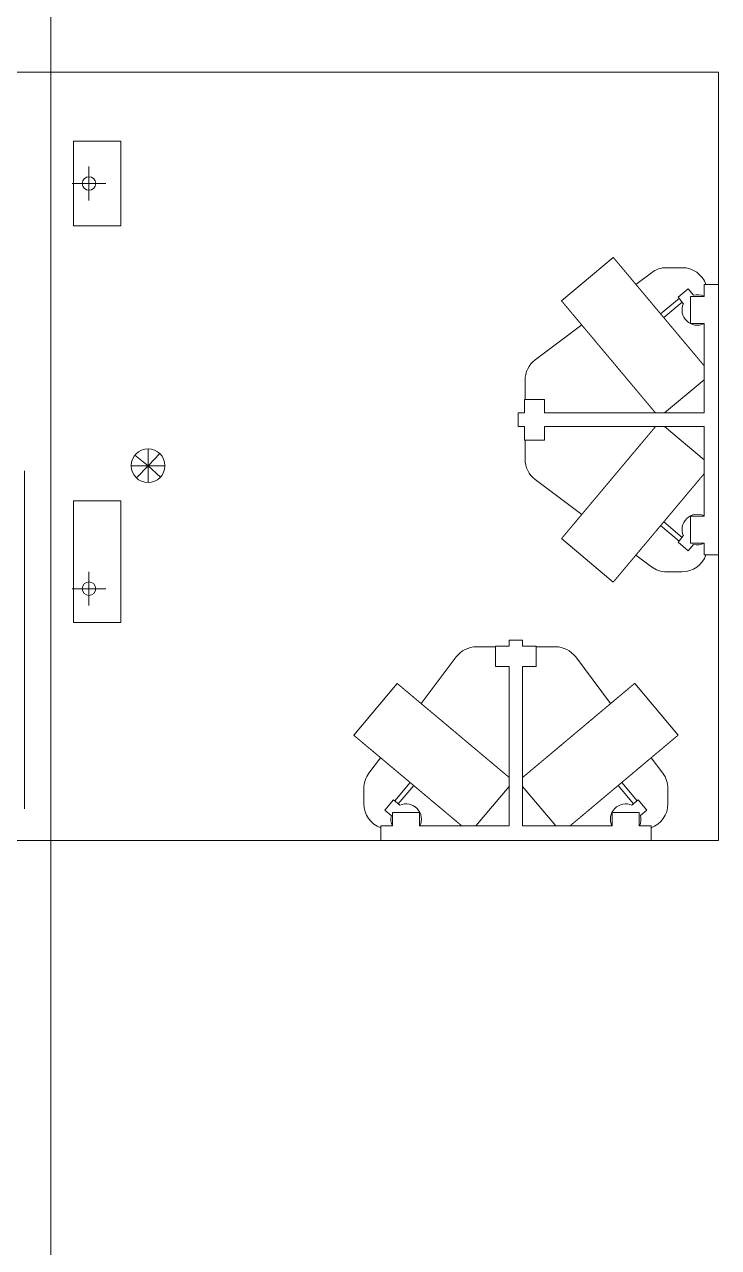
# Model space of a CAD drawing. Header units: millimetres. Extents: x 3056 to 110866, y 16649 to 58349.
# Drawn here: x 59578 to 61633, y 20269 to 23888 of the extents above; entities that cross this region are included whole.
import ezdxf

# ---------------------------------------------------------------- set-up
doc = ezdxf.new("R2010")
doc.units = ezdxf.units.MM
doc.layers.add('1', color=7, linetype='Continuous', true_color=0xffffff)

msp = doc.modelspace()

# ---------------------------------------------------------------- linework, layer by layer
at = {"layer": '1', "color": 143, "linetype": 'Continuous', "lineweight": 13}
msp.add_line((59656.5, 17870.4), (59656.5, 54863.3), dxfattribs=at)
at = {"layer": '1', "color": 80, "linetype": 'Continuous', "lineweight": 13}
for p, q in [((56006.5, 23747.3), (61633.5, 23747.3)), ((56006.5, 23747.3), (61633.5, 23747.3)), ((61633.5, 23747.3), (61633.5, 21473.3)), ((61633.5, 23747.3), (61633.5, 21473.3)), ((59864, 23542.3), (59724, 23542.3)), ((59724, 23542.3), (59724, 23292.3)), ((59864, 23292.3), (59864, 23542.3)), ((59769.5, 23367.3), (59769.5, 23467.3)), ((59819.5, 23417.3), (59719.5, 23417.3)), ((59724, 23292.3), (59864, 23292.3)), ((61321.9, 23198.6), (61168.6, 23070)), ((61479.5, 23168.3), (61525.5, 23168.3)), ((61434.5, 23153.3), (61388.7, 23118.9)), ((61513.5, 23080.7), (61543.6, 23105.9)), ((61559.3, 23087.2), (61543.6, 23105.9)), ((61590.5, 23118.3), (61590.5, 23083.3)), ((61633.5, 23118.3), (61590.5, 23118.3)), ((61516.4, 23077.2), (61462, 23031.6)), ((61471, 23020.8), (61525.4, 23066.5)), ((61529.2, 23061.9), (61513.5, 23080.7)), ((61590.5, 23083.3), (61550.5, 23083.3)), ((61550.5, 23003.3), (61550.5, 23083.3)), ((61228.4, 22998.8), (61090.5, 22895.3)), ((61590.5, 23003.3), (61550.5, 23003.3)), ((61590.5, 23003.3), (61590.5, 22738.3)), ((61060.5, 22778.3), (61060.5, 22835.3)), ((61473.4, 22738.3), (61590.5, 22836.5)), ((61118.5, 22778.3), (61058.5, 22778.3)), ((61058.5, 22738.3), (61058.5, 22778.3)), ((61118.5, 22738.3), (61118.5, 22778.3)), ((61058.5, 22738.3), (61040.5, 22738.3)), ((61040.5, 22698.3), (61040.5, 22738.3)), ((61590.5, 22738.3), (61118.5, 22738.3)), ((61058.5, 22698.3), (61040.5, 22698.3)), ((61055.8, 22698), (61055.8, 22698.3)), ((61055.8, 22698), (61058.5, 22698.1)), ((61058.5, 22698.3), (61058.5, 22658.3)), ((61590.5, 22698.3), (61118.5, 22698.3)), ((61118.5, 22698.3), (61118.5, 22658.3)), ((61590.5, 22600.1), (61473.4, 22698.3)), ((61590.5, 22698.3), (61590.5, 22433.3)), ((61118.5, 22658.3), (61058.5, 22658.3)), ((61060.5, 22601.3), (61060.5, 22658.3)), ((59944.5, 22582.3), (59944.5, 22632.3)), ((59944.5, 22582.3), (59905.6, 22613.8)), ((59944.5, 22582.3), (59978.8, 22618.7)), ((59944.5, 22582.3), (59894.5, 22582.3)), ((59944.5, 22582.3), (59910.1, 22545.9)), ((59944.5, 22582.3), (59944.5, 22532.3)), ((59944.5, 22582.3), (59994.5, 22582.3)), ((59944.5, 22582.3), (59980.8, 22548)), ((61090.5, 22541.3), (61228.4, 22437.8)), ((59864, 22478.3), (59724, 22478.3)), ((59724, 22478.3), (59724, 22118.3)), ((59864, 22118.3), (59864, 22478.3)), ((61462, 22405), (61516.4, 22359.4)), ((61525.4, 22370.1), (61471, 22415.8)), ((61550.5, 22353.3), (61550.5, 22433.3)), ((61590.5, 22433.3), (61550.5, 22433.3)), ((61529.2, 22374.7), (61513.5, 22355.9)), ((61168.6, 22366.6), (61321.9, 22238)), ((61513.5, 22355.9), (61543.6, 22330.7)), ((61559.3, 22349.4), (61543.6, 22330.7)), ((61590.5, 22353.3), (61550.5, 22353.3)), ((61590.5, 22353.3), (61590.5, 22318.3)), ((61388.7, 22317.7), (61434.5, 22283.3)), ((61633.5, 22318.3), (61590.5, 22318.3)), ((59769.5, 22168.3), (59769.5, 22268.3)), ((61525.5, 22268.3), (61479.5, 22268.3)), ((59819.5, 22218.3), (59719.5, 22218.3)), ((59724, 22118.3), (59864, 22118.3)), ((60916.5, 22046.3), (60973.5, 22046.3)), ((61013.5, 22048.3), (60973.5, 22048.3)), ((60973.5, 21988.3), (60973.5, 22048.3)), ((61013.2, 22050.9), (61013.3, 22048.3)), ((61013.2, 22050.9), (61013.5, 22050.9)), ((61013.5, 22048.3), (61013.5, 22066.3)), ((61013.5, 22066.3), (61053.5, 22066.3)), ((61053.5, 22048.3), (61053.5, 22066.3)), ((61053.5, 22048.3), (61093.5, 22048.3)), ((61093.5, 21988.3), (61093.5, 22048.3)), ((61093.5, 22046.3), (61150.5, 22046.3)), ((60856.5, 22016.3), (60753, 21878.3)), ((61313.9, 21878.3), (61210.5, 22016.3)), ((61013.5, 21988.3), (60973.5, 21988.3)), ((61013.5, 21516.3), (61013.5, 21988.3)), ((61053.5, 21516.3), (61053.5, 21988.3)), ((61053.5, 21988.3), (61093.5, 21988.3)), ((60681.8, 21938.1), (60553.2, 21784.9)), ((61513.7, 21784.9), (61385.2, 21938.1)), ((60632.8, 21718.1), (60598.5, 21672.3)), ((61468.5, 21672.3), (61434.1, 21718.1)), ((60720.2, 21644.8), (60674.6, 21590.4)), ((61392.4, 21590.4), (61346.7, 21644.8)), ((60583.5, 21581.3), (60583.5, 21627.3)), ((60685.3, 21581.4), (60730.9, 21635.8)), ((60915.2, 21516.3), (61013.5, 21633.4)), ((61053.5, 21633.4), (61151.7, 21516.3)), ((61336, 21635.8), (61381.7, 21581.4)), ((61483.5, 21627.3), (61483.5, 21581.3)), ((60671.1, 21593.3), (60645.9, 21563.2)), ((60689.9, 21577.5), (60671.1, 21593.3)), ((61377.1, 21577.5), (61395.8, 21593.3)), ((61395.8, 21593.3), (61421.1, 21563.2)), ((60664.6, 21547.4), (60645.9, 21563.2)), ((60668.5, 21516.3), (60668.5, 21556.3)), ((60668.5, 21556.3), (60748.5, 21556.3)), ((60748.5, 21516.3), (60748.5, 21556.3)), ((61318.5, 21516.3), (61318.5, 21556.3)), ((61318.5, 21556.3), (61398.5, 21556.3)), ((61398.5, 21516.3), (61398.5, 21556.3)), ((61402.3, 21547.4), (61421.1, 21563.2)), ((60633.5, 21473.3), (60633.5, 21516.3)), ((60668.5, 21516.3), (60633.5, 21516.3)), ((61013.5, 21516.3), (60748.5, 21516.3)), ((61318.5, 21516.3), (61053.5, 21516.3)), ((61433.5, 21516.3), (61398.5, 21516.3)), ((61433.5, 21473.3), (61433.5, 21516.3)), ((61633.5, 21473.3), (56006.5, 21473.3)), ((61633.5, 21473.3), (56006.5, 21473.3))]:
    msp.add_line(p, q, dxfattribs=at)
for centre, radius in [((59769.5, 23417.3), 20), ((59944.5, 22582.3), 50), ((59769.5, 22218.3), 20)]:
    msp.add_circle(centre, radius, dxfattribs=at)
for centre, radius, start, end in [((61479.5, 23093.3), 75, 90, 126.8699), ((61525.5, 23093.3), 75, 19.4723, 90), ((61570.5, 23043.3), 45.2, 155.7378, 296.2321), ((61570.5, 23043.3), 45.2, 63.7683, 104.2622), ((61135.5, 22835.3), 75, 126.8699, 180), ((61135.5, 22601.3), 75, 180, 233.1301), ((61570.5, 22393.3), 45.2, 63.7679, 204.2622), ((61570.5, 22393.3), 45.2, 255.7378, 296.2317), ((61525.5, 22343.3), 75, 270, 340.5277), ((61479.5, 22343.3), 75, 233.1301, 270), ((60916.5, 21971.3), 75, 90, 143.1301), ((61150.5, 21971.3), 75, 36.8699, 90), ((60658.5, 21627.3), 75, 143.1301, 180), ((61408.5, 21627.3), 75, 0, 36.8699), ((60658.5, 21581.3), 75, 180, 250.5277), ((60708.5, 21536.3), 45.2, 333.7679, 114.2622), ((61358.5, 21536.3), 45.2, 65.7378, 206.2321), ((61408.5, 21581.3), 75, 289.4723, 0), ((60708.5, 21536.3), 45.2, 165.7378, 206.2317), ((61358.5, 21536.3), 45.2, 333.7683, 14.2622)]:
    msp.add_arc(centre, radius, start, end, dxfattribs=at)
for points, knots in [([(61466.5, 23026.2), (61464.3, 23028.8), (61459.9, 23034), (61457.7, 23036.6), (61455.6, 23039.2), (61453.4, 23041.8), (61451.2, 23044.4), (61449, 23047), (61444.7, 23052.1), (61440.4, 23057.3), (61436.1, 23062.4), (61431.9, 23067.4), (61429.8, 23070), (61427.6, 23072.5), (61423.5, 23077.5), (61419.3, 23082.4), (61415.2, 23087.3), (61411.1, 23092.2), (61407.1, 23096.9), (61405.1, 23099.3), (61403.2, 23101.7), (61401.2, 23104), (61397.3, 23108.6), (61395.4, 23110.9), (61393.5, 23113.1), (61391.7, 23115.4), (61388, 23119.8), (61386.1, 23121.9), (61384.3, 23124.1), (61380.8, 23128.4), (61379, 23130.4), (61377.3, 23132.5), (61373.9, 23136.5), (61372.2, 23138.5), (61370.6, 23140.5), (61369, 23142.4), (61365.8, 23146.2), (61364.2, 23148.1), (61362.7, 23149.9), (61361.2, 23151.7), (61359.7, 23153.5), (61356.8, 23156.9), (61355.4, 23158.6), (61354, 23160.2), (61352.6, 23161.9), (61350, 23165), (61348.7, 23166.5), (61347.5, 23168.1), (61346.2, 23169.5), (61343.9, 23172.3), (61342.7, 23173.7), (61341.6, 23175), (61340.5, 23176.3), (61339.5, 23177.6), (61337.4, 23180), (61336.4, 23181.2), (61334.6, 23183.4), (61333.7, 23184.4), (61332.9, 23185.4), (61332.1, 23186.4), (61330.5, 23188.2), (61329.1, 23189.9), (61328.4, 23190.8), (61327.8, 23191.5), (61326.6, 23192.9), (61326.1, 23193.6), (61325.6, 23194.1), (61325.1, 23194.7), (61324.6, 23195.2), (61323.9, 23196.2), (61323.5, 23196.6), (61322.9, 23197.3), (61322.7, 23197.6), (61322.4, 23197.9), (61322.3, 23198.1), (61322.1, 23198.2), (61322, 23198.4), (61321.9, 23198.5), (61321.9, 23198.5), (61321.9, 23198.6)], [0, 0, 0.015092, 0.045298, 0.060382, 0.075447, 0.090497, 0.10552, 0.120538, 0.15046, 0.180251, 0.209882, 0.239304, 0.253927, 0.268535, 0.297506, 0.326203, 0.354599, 0.382685, 0.410413, 0.424093, 0.437758, 0.451246, 0.477998, 0.491253, 0.504298, 0.517337, 0.542945, 0.555498, 0.568067, 0.592666, 0.604693, 0.616714, 0.640202, 0.651678, 0.66313, 0.674265, 0.69626, 0.707109, 0.717618, 0.728143, 0.738327, 0.758352, 0.768192, 0.77769, 0.787181, 0.80546, 0.814217, 0.822988, 0.831378, 0.847771, 0.855775, 0.863396, 0.871024, 0.878236, 0.892268, 0.899095, 0.911899, 0.917891, 0.923878, 0.929451, 0.940153, 0.950018, 0.954719, 0.958992, 0.967113, 0.970944, 0.974325, 0.977722, 0.980676, 0.986111, 0.988623, 0.992712, 0.994299, 0.995901, 0.997036, 0.998181, 0.998864, 0.999542, 0.999783, 1, 1]), ([(61313.3, 22897.6), (61311.1, 22900.2), (61308.9, 22902.9), (61306.7, 22905.5), (61304.5, 22908.1), (61302.4, 22910.6), (61300.2, 22913.2), (61298, 22915.8), (61295.8, 22918.4), (61291.5, 22923.6), (61287.2, 22928.7), (61282.9, 22933.8), (61278.7, 22938.9), (61276.5, 22941.4), (61272.3, 22946.4), (61270.2, 22948.9), (61266.1, 22953.9), (61262, 22958.8), (61257.9, 22963.6), (61253.9, 22968.4), (61251.9, 22970.7), (61248, 22975.4), (61246.1, 22977.7), (61244.1, 22980), (61242.2, 22982.3), (61240.3, 22984.6), (61236.6, 22989), (61234.7, 22991.2), (61231.1, 22995.6), (61229.3, 22997.7), (61227.6, 22999.8), (61225.8, 23001.9), (61224.1, 23003.9), (61220.7, 23008), (61217.4, 23011.9), (61214.1, 23015.8), (61212.6, 23017.7), (61211, 23019.5), (61208, 23023.1), (61206.5, 23024.9), (61205, 23026.7), (61202.2, 23030.1), (61200.8, 23031.7), (61199.4, 23033.3), (61198.1, 23034.9), (61196.8, 23036.5), (61194.2, 23039.5), (61191.8, 23042.4), (61189.5, 23045.1), (61187.3, 23047.8), (61186.3, 23049), (61184.2, 23051.4), (61183.2, 23052.6), (61182.3, 23053.7), (61181.4, 23054.8), (61180.5, 23055.9), (61178.8, 23057.8), (61178, 23058.8), (61177.3, 23059.7), (61176.6, 23060.6), (61175.9, 23061.4), (61174.6, 23062.9), (61174, 23063.7), (61173.4, 23064.3), (61172.8, 23065), (61171.9, 23066.2), (61171.4, 23066.7), (61171, 23067.2), (61170.7, 23067.6), (61170.3, 23068), (61170, 23068.4), (61169.7, 23068.7), (61169.5, 23069), (61169.2, 23069.3), (61169.1, 23069.5), (61168.9, 23069.7), (61168.8, 23069.8), (61168.7, 23069.9), (61168.7, 23070), (61168.6, 23070)], [0, 0, 0.015092, 0.030191, 0.045274, 0.060373, 0.075423, 0.090488, 0.105505, 0.120529, 0.15046, 0.180242, 0.209873, 0.239305, 0.253927, 0.283016, 0.297497, 0.326194, 0.35459, 0.382676, 0.410413, 0.424078, 0.451246, 0.464718, 0.477989, 0.491244, 0.504298, 0.530132, 0.542945, 0.568052, 0.580362, 0.592657, 0.604678, 0.616705, 0.640202, 0.663106, 0.685416, 0.696251, 0.707109, 0.728128, 0.738318, 0.748502, 0.768184, 0.77769, 0.787173, 0.796312, 0.805436, 0.822979, 0.839749, 0.855775, 0.871, 0.878236, 0.892259, 0.899086, 0.905488, 0.911899, 0.917891, 0.929436, 0.93501, 0.940144, 0.945294, 0.949994, 0.958992, 0.963265, 0.967104, 0.970929, 0.977722, 0.980661, 0.983615, 0.986102, 0.988614, 0.990652, 0.992697, 0.994299, 0.995892, 0.997036, 0.998172, 0.998864, 0.999533, 0.999759, 1, 1]), ([(61590.5, 22878.4), (61589.3, 22879.8), (61588.2, 22881.2), (61585.7, 22884.1), (61584.5, 22885.6), (61583.2, 22887.1), (61581.9, 22888.7), (61580.6, 22890.2), (61577.8, 22893.5), (61575, 22896.9), (61573.5, 22898.7), (61572, 22900.4), (61570.5, 22902.2), (61567.4, 22905.9), (61565.8, 22907.8), (61564.2, 22909.7), (61561, 22913.6), (61559.3, 22915.6), (61555.9, 22919.6), (61554.2, 22921.7), (61550.6, 22925.9), (61547, 22930.2), (61543.4, 22934.6), (61541.5, 22936.8), (61539.6, 22939.1), (61537.7, 22941.3), (61533.9, 22945.9), (61531.9, 22948.2), (61530, 22950.5), (61528, 22952.9), (61526, 22955.3), (61522, 22960.1), (61519.9, 22962.5), (61515.8, 22967.4), (61511.7, 22972.3), (61509.6, 22974.8), (61505.4, 22979.8), (61501.2, 22984.8), (61499.1, 22987.4), (61496.9, 22989.9), (61492.6, 22995), (61488.3, 23000.2), (61486.1, 23002.8), (61484, 23005.4), (61481.8, 23008), (61479.6, 23010.6), (61475.2, 23015.8), (61473.1, 23018.4), (61470.9, 23021), (61466.5, 23026.2)], [0, 0, 0.009336, 0.018644, 0.038194, 0.048408, 0.058629, 0.069271, 0.079921, 0.102052, 0.125009, 0.136906, 0.148785, 0.16106, 0.185984, 0.198632, 0.211667, 0.238052, 0.251438, 0.278866, 0.292933, 0.321351, 0.350385, 0.380029, 0.394985, 0.410222, 0.425476, 0.456476, 0.472229, 0.488, 0.503978, 0.519973, 0.552403, 0.568809, 0.601833, 0.635218, 0.652011, 0.685902, 0.720056, 0.737277, 0.754491, 0.789141, 0.823977, 0.8415, 0.858995, 0.876561, 0.894133, 0.929377, 0.947009, 0.964669, 1, 1]), ([(61447, 22738.3), (61446.1, 22739.3), (61445.3, 22740.4), (61444.3, 22741.5), (61443.4, 22742.6), (61441.4, 22744.9), (61439.3, 22747.4), (61437.1, 22750), (61436, 22751.4), (61434.8, 22752.8), (61432.4, 22755.7), (61431.1, 22757.2), (61429.9, 22758.7), (61428.6, 22760.3), (61427.2, 22761.8), (61425.9, 22763.5), (61424.5, 22765.1), (61421.6, 22768.5), (61420.2, 22770.3), (61417.2, 22773.8), (61414.1, 22777.5), (61410.9, 22781.3), (61409.3, 22783.2), (61406, 22787.2), (61404.3, 22789.2), (61402.6, 22791.2), (61399.1, 22795.4), (61395.5, 22799.6), (61393.7, 22801.8), (61391.9, 22803.9), (61390, 22806.2), (61386.3, 22810.6), (61384.4, 22812.9), (61380.6, 22817.4), (61378.6, 22819.8), (61374.7, 22824.5), (61372.7, 22826.8), (61368.7, 22831.6), (61366.7, 22834), (61364.6, 22836.4), (61362.6, 22838.9), (61358.4, 22843.8), (61356.4, 22846.3), (61354.3, 22848.8), (61352.2, 22851.3), (61347.9, 22856.3), (61345.8, 22858.9), (61341.5, 22864), (61337.2, 22869.1), (61335.1, 22871.7), (61330.7, 22876.8), (61326.4, 22882), (61322, 22887.2), (61317.6, 22892.4), (61315.5, 22895), (61313.3, 22897.6)], [0, 0, 0.006472, 0.012937, 0.019852, 0.026776, 0.041492, 0.057093, 0.073551, 0.082192, 0.090849, 0.108988, 0.118475, 0.127937, 0.137822, 0.147691, 0.157964, 0.16823, 0.189518, 0.20055, 0.222949, 0.246035, 0.26985, 0.281911, 0.306704, 0.319406, 0.332135, 0.358172, 0.384788, 0.398393, 0.411972, 0.425847, 0.453835, 0.467954, 0.496681, 0.511263, 0.540668, 0.55549, 0.585511, 0.600731, 0.615925, 0.631292, 0.662231, 0.67776, 0.693459, 0.709132, 0.740784, 0.756711, 0.788715, 0.820891, 0.837007, 0.869435, 0.901972, 0.934592, 0.967273, 0.983633, 1, 1]), ([(61168.6, 22366.6), (61168.7, 22366.6), (61168.7, 22366.7), (61168.8, 22366.8), (61168.9, 22366.9), (61169.1, 22367.1), (61169.2, 22367.3), (61169.5, 22367.6), (61169.7, 22367.8), (61170, 22368.2), (61170.7, 22369), (61171, 22369.4), (61171.4, 22369.9), (61171.9, 22370.4), (61172.4, 22371), (61172.8, 22371.6), (61173.4, 22372.3), (61174, 22372.9), (61174.6, 22373.7), (61175.9, 22375.2), (61176.6, 22376), (61177.3, 22376.9), (61178.1, 22377.8), (61178.9, 22378.8), (61179.7, 22379.7), (61180.5, 22380.8), (61182.3, 22382.9), (61184.2, 22385.2), (61185.2, 22386.4), (61187.3, 22388.8), (61189.5, 22391.5), (61190.7, 22392.9), (61191.8, 22394.2), (61193.1, 22395.7), (61195.5, 22398.6), (61196.8, 22400.2), (61199.5, 22403.3), (61202.2, 22406.6), (61205.1, 22410), (61208, 22413.5), (61209.5, 22415.3), (61212.6, 22419), (61214.2, 22420.9), (61217.4, 22424.7), (61219.1, 22426.7), (61220.7, 22428.7), (61222.4, 22430.7), (61225.9, 22434.8), (61229.4, 22439), (61231.2, 22441.1), (61233, 22443.3), (61236.7, 22447.7), (61238.5, 22449.9), (61240.4, 22452.1), (61242.3, 22454.4), (61246.1, 22458.9), (61248.1, 22461.3), (61250, 22463.6), (61252, 22466), (61254, 22468.3), (61258, 22473.1), (61260, 22475.5), (61264.1, 22480.4), (61266.2, 22482.8), (61268.3, 22485.3), (61270.3, 22487.8), (61272.4, 22490.3), (61274.5, 22492.8), (61276.6, 22495.3), (61278.8, 22497.8), (61280.9, 22500.4), (61283, 22502.9), (61287.3, 22508), (61289.5, 22510.6), (61293.8, 22515.7), (61296, 22518.3), (61298.1, 22520.9), (61302.5, 22526.1), (61306.8, 22531.3), (61311.2, 22536.5), (61315.6, 22541.7), (61320, 22546.9), (61324.3, 22552.1), (61326.5, 22554.7), (61328.7, 22557.3), (61330.8, 22559.9), (61335.2, 22565), (61337.3, 22567.6), (61339.5, 22570.2), (61343.8, 22575.3), (61345.9, 22577.8), (61348, 22580.4), (61352.3, 22585.4), (61356.4, 22590.4), (61358.5, 22592.9), (61362.7, 22597.8), (61366.7, 22602.7), (61370.8, 22607.5), (61372.8, 22609.9), (61376.7, 22614.6), (61380.6, 22619.2), (61382.6, 22621.5), (61384.5, 22623.8), (61386.4, 22626), (61388.2, 22628.3), (61391.9, 22632.7), (61395.6, 22637), (61399.1, 22641.3), (61402.6, 22645.4), (61404.3, 22647.4), (61407.7, 22651.4), (61410.9, 22655.3), (61412.5, 22657.3), (61415.7, 22661), (61417.2, 22662.8), (61418.7, 22664.6), (61421.7, 22668.1), (61423.1, 22669.8), (61425.9, 22673.1), (61428.6, 22676.3), (61429.9, 22677.9), (61432.4, 22680.9), (61434.8, 22683.8), (61436, 22685.2), (61438.3, 22687.9), (61439.3, 22689.2), (61441.4, 22691.7), (61443.4, 22694), (61444.3, 22695.1), (61445.2, 22696.2), (61446.1, 22697.3), (61447, 22698.3)], [0, 0, 0.000125, 0.000243, 0.000603, 0.00095, 0.001545, 0.002142, 0.002967, 0.003799, 0.004862, 0.007226, 0.008526, 0.010058, 0.011593, 0.013358, 0.015115, 0.017115, 0.01911, 0.02133, 0.026006, 0.028461, 0.031136, 0.033804, 0.03671, 0.039603, 0.042717, 0.049167, 0.056045, 0.059584, 0.067104, 0.075025, 0.079188, 0.08336, 0.087719, 0.096649, 0.101204, 0.110706, 0.120586, 0.130822, 0.141421, 0.146887, 0.158003, 0.163637, 0.175235, 0.181198, 0.187153, 0.193268, 0.205634, 0.218289, 0.224682, 0.231218, 0.244399, 0.251065, 0.257852, 0.264628, 0.278428, 0.285441, 0.292446, 0.299563, 0.306676, 0.321093, 0.328397, 0.343086, 0.350469, 0.357932, 0.365393, 0.372922, 0.380464, 0.388054, 0.395653, 0.403304, 0.410959, 0.426365, 0.434115, 0.449633, 0.457418, 0.465226, 0.480865, 0.496535, 0.512235, 0.52794, 0.543641, 0.559311, 0.567139, 0.574942, 0.582753, 0.598307, 0.606057, 0.613799, 0.629195, 0.636847, 0.644501, 0.659677, 0.674736, 0.6822, 0.697038, 0.711715, 0.726213, 0.733422, 0.747639, 0.761639, 0.768535, 0.775423, 0.782201, 0.788976, 0.802283, 0.815329, 0.828106, 0.840605, 0.8467, 0.858753, 0.870497, 0.876284, 0.887539, 0.893003, 0.898463, 0.909038, 0.914146, 0.924187, 0.933846, 0.938595, 0.947686, 0.956395, 0.960541, 0.968651, 0.972599, 0.980084, 0.987154, 0.990468, 0.99379, 0.996891, 1, 1]), ([(59578.5, 22066.6), (59578.5, 22076.8), (59578.5, 22087), (59578.5, 22097.2), (59578.5, 22107.4), (59578.5, 22117.6), (59578.5, 22127.7), (59578.5, 22137.8), (59578.5, 22147.9), (59578.5, 22157.9), (59578.5, 22167.9), (59578.5, 22177.9), (59578.5, 22187.8), (59578.5, 22192.8), (59578.5, 22202.6), (59578.5, 22212.4), (59578.5, 22217.3), (59578.5, 22227), (59578.5, 22236.6), (59578.5, 22246.1), (59578.5, 22250.9), (59578.5, 22260.3), (59578.5, 22269.7), (59578.5, 22279), (59578.5, 22288.2), (59578.5, 22292.7), (59578.5, 22301.8), (59578.5, 22310.7), (59578.5, 22319.6), (59578.5, 22328.3), (59578.5, 22337), (59578.5, 22345.5), (59578.5, 22353.9), (59578.5, 22362.2), (59578.5, 22370.4), (59578.5, 22378.4), (59578.5, 22386.3), (59578.5, 22394.1), (59578.5, 22401.7), (59578.5, 22409.2), (59578.5, 22416.6), (59578.5, 22423.8), (59578.5, 22427.3), (59578.5, 22434.3), (59578.5, 22437.8), (59578.5, 22444.5), (59578.5, 22451.1), (59578.5, 22457.6), (59578.5, 22463.8), (59578.5, 22470), (59578.5, 22472.9), (59578.5, 22478.8), (59578.5, 22484.5), (59578.5, 22490), (59578.5, 22495.3), (59578.5, 22500.5), (59578.5, 22505.5), (59578.5, 22510.3), (59578.5, 22514.9), (59578.5, 22517.1), (59578.5, 22521.5), (59578.5, 22525.6), (59578.5, 22529.6), (59578.5, 22533.3), (59578.5, 22536.9), (59578.5, 22540.2), (59578.5, 22543.4), (59578.5, 22546.4), (59578.5, 22549.2), (59578.5, 22551.7), (59578.5, 22554.1), (59578.5, 22556.3), (59578.5, 22558.2), (59578.5, 22560), (59578.5, 22561.6), (59578.5, 22562.9), (59578.5, 22564), (59578.5, 22565), (59578.5, 22565.7), (59578.5, 22566), (59578.5, 22566.4), (59578.5, 22566.6), (59578.5, 22566.6)], [0, 0, 0.020399, 0.040788, 0.061161, 0.08151, 0.101825, 0.122094, 0.142316, 0.162477, 0.18257, 0.202588, 0.222522, 0.242363, 0.252232, 0.271917, 0.29149, 0.301248, 0.320632, 0.339888, 0.359001, 0.368484, 0.38737, 0.406092, 0.42465, 0.443027, 0.452171, 0.470269, 0.488176, 0.505876, 0.523365, 0.540637, 0.557687, 0.574504, 0.591083, 0.607413, 0.623489, 0.639305, 0.654857, 0.67014, 0.685142, 0.699858, 0.714283, 0.721347, 0.735322, 0.742233, 0.755748, 0.768951, 0.781831, 0.794388, 0.806611, 0.812554, 0.824275, 0.835652, 0.84668, 0.857353, 0.867672, 0.877631, 0.887224, 0.896448, 0.900967, 0.909629, 0.917916, 0.925816, 0.933336, 0.940464, 0.9472, 0.953545, 0.959492, 0.965038, 0.970182, 0.974923, 0.979262, 0.983188, 0.986707, 0.989819, 0.992518, 0.994798, 0.996672, 0.998127, 0.998645, 0.999476, 0.999894, 1, 1]), ([(61321.9, 22238), (61321.9, 22238.1), (61321.9, 22238.1), (61322, 22238.2), (61322.1, 22238.3), (61322.3, 22238.5), (61322.4, 22238.7), (61322.7, 22239), (61322.9, 22239.3), (61323.2, 22239.6), (61323.9, 22240.4), (61324.2, 22240.9), (61324.7, 22241.4), (61325.1, 22241.9), (61325.6, 22242.5), (61326.1, 22243.1), (61326.6, 22243.7), (61327.2, 22244.4), (61328.4, 22245.9), (61329.1, 22246.7), (61330.5, 22248.4), (61332.1, 22250.2), (61332.9, 22251.2), (61334.6, 22253.2), (61335.6, 22254.4), (61336.5, 22255.5), (61338.5, 22257.8), (61339.5, 22259.1), (61341.7, 22261.6), (61342.8, 22262.9), (61343.9, 22264.3), (61345.1, 22265.7), (61347.5, 22268.6), (61350.1, 22271.6), (61352.7, 22274.8), (61354.1, 22276.4), (61356.9, 22279.8), (61358.3, 22281.5), (61361.3, 22285), (61362.8, 22286.8), (61365.9, 22290.5), (61367.4, 22292.4), (61369.1, 22294.3), (61370.7, 22296.2), (61372.3, 22298.2), (61375.7, 22302.2), (61377.4, 22304.2), (61379.1, 22306.3), (61380.9, 22308.4), (61384.5, 22312.6), (61386.3, 22314.8), (61388.1, 22317), (61391.8, 22321.4), (61395.6, 22325.9), (61397.5, 22328.2), (61401.4, 22332.8), (61405.3, 22337.5), (61407.3, 22339.9), (61409.3, 22342.2), (61411.3, 22344.6), (61413.3, 22347.1), (61417.4, 22351.9), (61421.6, 22356.9), (61425.7, 22361.8), (61427.8, 22364.3), (61432.1, 22369.4), (61434.2, 22371.9), (61436.3, 22374.5), (61438.5, 22377), (61440.6, 22379.6), (61444.9, 22384.7), (61447.1, 22387.3), (61451.5, 22392.5), (61455.8, 22397.7), (61458, 22400.3), (61462.4, 22405.5), (61466.7, 22410.7), (61471.1, 22415.9), (61475.5, 22421.1), (61479.8, 22426.3), (61484.2, 22431.5), (61488.5, 22436.7), (61490.7, 22439.2), (61495, 22444.3), (61497.1, 22446.9), (61499.2, 22449.4), (61501.4, 22452), (61503.5, 22454.5), (61505.6, 22457), (61507.7, 22459.5), (61511.9, 22464.5), (61513.9, 22467), (61516, 22469.4), (61520.1, 22474.3), (61522.1, 22476.7), (61526.1, 22481.5), (61528.1, 22483.8), (61532, 22488.5), (61534, 22490.8), (61535.9, 22493.1), (61539.7, 22497.7), (61541.6, 22499.9), (61543.4, 22502.1), (61545.3, 22504.3), (61547.1, 22506.5), (61550.7, 22510.8), (61552.5, 22512.9), (61554.2, 22515), (61556, 22517), (61559.4, 22521.1), (61561, 22523), (61562.7, 22525), (61564.3, 22526.9), (61565.9, 22528.9), (61569, 22532.6), (61572.1, 22536.2), (61575, 22539.7), (61576.4, 22541.4), (61577.8, 22543.1), (61579.2, 22544.7), (61581.9, 22547.9), (61584.5, 22551), (61586.9, 22554), (61588.2, 22555.4), (61589.3, 22556.8), (61590.5, 22558.2)], [0, 0, 0.000122, 0.000247, 0.000612, 0.000985, 0.001596, 0.002215, 0.003075, 0.003937, 0.005038, 0.007488, 0.00884, 0.010431, 0.012018, 0.013847, 0.015681, 0.017748, 0.01982, 0.024431, 0.02697, 0.032291, 0.038074, 0.041072, 0.047535, 0.051, 0.054451, 0.061812, 0.0657, 0.073713, 0.077816, 0.082144, 0.086458, 0.095518, 0.104978, 0.114829, 0.119953, 0.130388, 0.135691, 0.146683, 0.15236, 0.163882, 0.169729, 0.175742, 0.181764, 0.18794, 0.20046, 0.206792, 0.213286, 0.219771, 0.233042, 0.239819, 0.246583, 0.260406, 0.274473, 0.281628, 0.296049, 0.3107, 0.318075, 0.325553, 0.333027, 0.340603, 0.355834, 0.371227, 0.38678, 0.394587, 0.410343, 0.418279, 0.426208, 0.434202, 0.442184, 0.45825, 0.466317, 0.482482, 0.498697, 0.506818, 0.523086, 0.53936, 0.555638, 0.571906, 0.588139, 0.604326, 0.620452, 0.628482, 0.644486, 0.652471, 0.660399, 0.668331, 0.676196, 0.684069, 0.691876, 0.707403, 0.715137, 0.722786, 0.737994, 0.745553, 0.760487, 0.767844, 0.782472, 0.789726, 0.796871, 0.811028, 0.818052, 0.824946, 0.831832, 0.838599, 0.851973, 0.858585, 0.865061, 0.871523, 0.884169, 0.890331, 0.896483, 0.902487, 0.908483, 0.92014, 0.931447, 0.942394, 0.94768, 0.952974, 0.958066, 0.968075, 0.977687, 0.9869, 0.991399, 0.995695, 1, 1]), ([(59578.5, 21566.6), (59578.5, 21566.8), (59578.5, 21566.9), (59578.5, 21567.3), (59578.5, 21567.9), (59578.5, 21568.3), (59578.5, 21569.2), (59578.5, 21570.4), (59578.5, 21571.7), (59578.5, 21572.5), (59578.5, 21574.2), (59578.5, 21576), (59578.5, 21578.1), (59578.5, 21580.4), (59578.5, 21582.8), (59578.5, 21585.5), (59578.5, 21588.4), (59578.5, 21591.5), (59578.5, 21593), (59578.5, 21596.4), (59578.5, 21600), (59578.5, 21603.7), (59578.5, 21607.7), (59578.5, 21609.8), (59578.5, 21614), (59578.5, 21618.4), (59578.5, 21623), (59578.5, 21627.8), (59578.5, 21632.8), (59578.5, 21638), (59578.5, 21643.3), (59578.5, 21648.8), (59578.5, 21654.5), (59578.5, 21660.4), (59578.5, 21666.4), (59578.5, 21672.6), (59578.5, 21679), (59578.5, 21685.5), (59578.5, 21692.2), (59578.5, 21699), (59578.5, 21706), (59578.5, 21713.1), (59578.5, 21720.4), (59578.5, 21727.8), (59578.5, 21735.4), (59578.5, 21739.2), (59578.5, 21747), (59578.5, 21754.9), (59578.5, 21762.9), (59578.5, 21771.1), (59578.5, 21779.4), (59578.5, 21787.8), (59578.5, 21796.3), (59578.5, 21805), (59578.5, 21813.7), (59578.5, 21822.6), (59578.5, 21831.5), (59578.5, 21840.6), (59578.5, 21849.7), (59578.5, 21858.9), (59578.5, 21868.3), (59578.5, 21877.7), (59578.5, 21882.4), (59578.5, 21891.9), (59578.5, 21901.5), (59578.5, 21911.2), (59578.5, 21920.9), (59578.5, 21930.7), (59578.5, 21940.5), (59578.5, 21950.4), (59578.5, 21960.4), (59578.5, 21965.4), (59578.5, 21975.4), (59578.5, 21985.4), (59578.5, 21995.5), (59578.5, 22005.6), (59578.5, 22015.7), (59578.5, 22020.8), (59578.5, 22031), (59578.5, 22041.2), (59578.5, 22051.4), (59578.5, 22061.5), (59578.5, 22066.6)], [0, 0, 0.000206, 0.000519, 0.001352, 0.002598, 0.003326, 0.005196, 0.00748, 0.010179, 0.011732, 0.015047, 0.01877, 0.022902, 0.027443, 0.032385, 0.037732, 0.043479, 0.049625, 0.052795, 0.059534, 0.066662, 0.074179, 0.082082, 0.086225, 0.0947, 0.10355, 0.112774, 0.122365, 0.132324, 0.142642, 0.153318, 0.164349, 0.175723, 0.187442, 0.199499, 0.211889, 0.224608, 0.237649, 0.251008, 0.264676, 0.278654, 0.292929, 0.307499, 0.322358, 0.337498, 0.345139, 0.360691, 0.376511, 0.392587, 0.40892, 0.425496, 0.44231, 0.45936, 0.476632, 0.494124, 0.511824, 0.529729, 0.547829, 0.566117, 0.584585, 0.603227, 0.622034, 0.631517, 0.650554, 0.669738, 0.689061, 0.708511, 0.728085, 0.74777, 0.767558, 0.787447, 0.797413, 0.817432, 0.837524, 0.857686, 0.877905, 0.898178, 0.908335, 0.928666, 0.949025, 0.969409, 0.989803, 1, 1]), ([(60681.8, 21938.1), (60681.8, 21938.1), (60681.8, 21938.1), (60682, 21938), (60682.1, 21937.9), (60682.5, 21937.5), (60683, 21937.1), (60683.4, 21936.8), (60683.7, 21936.5), (60684.6, 21935.8), (60685.1, 21935.3), (60685.6, 21934.9), (60686.2, 21934.4), (60687.4, 21933.4), (60688.1, 21932.8), (60688.8, 21932.2), (60689.6, 21931.6), (60690.4, 21930.9), (60691.2, 21930.2), (60692.1, 21929.5), (60693, 21928.7), (60694.9, 21927.1), (60697, 21925.4), (60699.2, 21923.5), (60701.5, 21921.5), (60702.8, 21920.5), (60704, 21919.4), (60705.3, 21918.3), (60706.6, 21917.2), (60709.4, 21914.9), (60710.9, 21913.7), (60712.3, 21912.5), (60715.3, 21910), (60718.5, 21907.3), (60720.1, 21905.9), (60721.8, 21904.6), (60725.2, 21901.7), (60728.7, 21898.8), (60732.3, 21895.7), (60734.2, 21894.1), (60736, 21892.6), (60738, 21891), (60741.9, 21887.7), (60745.9, 21884.3), (60750, 21880.9), (60752, 21879.1), (60756.3, 21875.6), (60758.5, 21873.8), (60762.8, 21870.1), (60765, 21868.2), (60769.5, 21864.5), (60771.8, 21862.5), (60774.1, 21860.6), (60776.4, 21858.7), (60778.8, 21856.7), (60783.5, 21852.8), (60788.3, 21848.8), (60790.7, 21846.7), (60793.1, 21844.7), (60798, 21840.6), (60803, 21836.4), (60808, 21832.2), (60813, 21828), (60818.1, 21823.7), (60820.6, 21821.6), (60823.2, 21819.5), (60828.3, 21815.1), (60830.9, 21813), (60836.1, 21808.6), (60838.7, 21806.5), (60843.9, 21802.1), (60846.5, 21799.9), (60849.1, 21797.7), (60851.7, 21795.6), (60854.3, 21793.4), (60859.5, 21789), (60862.1, 21786.8), (60864.7, 21784.6), (60869.9, 21780.3), (60872.5, 21778.1), (60875.1, 21775.9), (60877.6, 21773.8), (60880.2, 21771.6), (60882.8, 21769.4), (60885.4, 21767.3), (60887.9, 21765.1), (60893, 21760.9), (60895.5, 21758.7), (60900.6, 21754.5), (60905.6, 21750.3), (60908, 21748.2), (60913, 21744.1), (60917.8, 21740), (60920.3, 21738), (60922.6, 21736), (60927.4, 21732), (60932.1, 21728.1), (60936.7, 21724.2), (60939, 21722.3), (60941.2, 21720.4), (60945.7, 21716.7), (60950, 21713), (60952.2, 21711.2), (60954.3, 21709.4), (60956.5, 21707.6), (60958.5, 21705.9), (60960.6, 21704.2), (60962.6, 21702.5), (60966.6, 21699.1), (60968.6, 21697.4), (60970.5, 21695.8), (60974.3, 21692.7), (60978, 21689.6), (60979.8, 21688.1), (60981.5, 21686.6), (60983.3, 21685.1), (60986.7, 21682.3), (60990, 21679.5), (60993.1, 21676.9), (60996.1, 21674.4), (60999, 21671.9), (61000.4, 21670.8), (61001.8, 21669.6), (61003.1, 21668.5), (61005.6, 21666.4), (61006.9, 21665.3), (61008, 21664.4), (61009.2, 21663.4), (61011.4, 21661.5), (61012.4, 21660.7), (61013.5, 21659.8)], [0, 0, 0.000124, 0.000239, 0.000601, 0.000955, 0.002138, 0.003795, 0.004863, 0.005932, 0.00852, 0.010063, 0.011594, 0.013352, 0.017115, 0.01911, 0.02133, 0.02356, 0.026006, 0.028459, 0.031137, 0.033806, 0.039608, 0.045833, 0.0525, 0.059586, 0.063347, 0.067099, 0.071067, 0.075027, 0.083354, 0.087724, 0.092083, 0.101206, 0.110711, 0.115645, 0.120587, 0.130827, 0.141423, 0.152366, 0.157999, 0.163642, 0.169437, 0.181195, 0.193269, 0.205633, 0.211889, 0.224681, 0.231218, 0.244402, 0.251067, 0.264629, 0.271534, 0.27843, 0.285444, 0.29245, 0.306678, 0.321099, 0.328403, 0.3357, 0.350471, 0.365399, 0.380462, 0.395653, 0.410963, 0.418667, 0.426362, 0.441862, 0.449636, 0.465233, 0.473037, 0.488701, 0.49654, 0.504386, 0.512236, 0.520096, 0.535796, 0.543642, 0.551481, 0.567143, 0.574948, 0.582759, 0.590533, 0.598317, 0.606056, 0.613805, 0.621499, 0.636855, 0.644501, 0.659688, 0.674746, 0.6822, 0.697046, 0.711714, 0.719016, 0.726215, 0.740535, 0.754641, 0.768536, 0.775429, 0.782207, 0.795637, 0.808815, 0.815339, 0.821723, 0.828116, 0.834359, 0.840609, 0.846707, 0.858762, 0.864704, 0.870503, 0.881916, 0.893004, 0.898471, 0.903754, 0.909048, 0.919261, 0.929118, 0.938594, 0.947689, 0.956398, 0.960549, 0.964709, 0.968653, 0.976352, 0.98009, 0.983628, 0.987158, 0.993796, 0.996901, 1, 1]), ([(61053.5, 21659.8), (61054.5, 21660.7), (61055.5, 21661.5), (61057.7, 21663.4), (61058.9, 21664.4), (61060.1, 21665.3), (61061.3, 21666.4), (61063.9, 21668.5), (61065.2, 21669.6), (61066.6, 21670.8), (61067.9, 21671.9), (61070.8, 21674.4), (61073.8, 21676.9), (61077, 21679.5), (61080.3, 21682.3), (61083.6, 21685.1), (61085.4, 21686.6), (61087.2, 21688.1), (61089, 21689.6), (61092.6, 21692.7), (61096.4, 21695.8), (61100.3, 21699.1), (61104.3, 21702.5), (61106.3, 21704.2), (61108.4, 21705.9), (61110.5, 21707.6), (61112.6, 21709.4), (61114.7, 21711.2), (61116.9, 21713), (61121.3, 21716.7), (61125.7, 21720.4), (61128, 21722.3), (61130.3, 21724.2), (61134.9, 21728.1), (61139.5, 21732), (61141.9, 21734), (61144.3, 21736), (61146.7, 21738), (61149.1, 21740), (61151.5, 21742.1), (61154, 21744.1), (61158.9, 21748.2), (61161.4, 21750.3), (61166.4, 21754.5), (61171.4, 21758.7), (61173.9, 21760.9), (61179, 21765.1), (61181.6, 21767.3), (61184.2, 21769.4), (61186.7, 21771.6), (61189.3, 21773.8), (61191.9, 21775.9), (61194.5, 21778.1), (61197.1, 21780.3), (61202.3, 21784.6), (61204.9, 21786.8), (61207.5, 21789), (61212.7, 21793.4), (61215.3, 21795.6), (61220.5, 21799.9), (61225.7, 21804.3), (61230.9, 21808.6), (61236, 21813), (61238.6, 21815.1), (61241.2, 21817.3), (61243.8, 21819.5), (61248.9, 21823.7), (61253.9, 21828), (61259, 21832.2), (61264, 21836.4), (61268.9, 21840.6), (61273.8, 21844.7), (61276.2, 21846.7), (61278.7, 21848.8), (61283.5, 21852.8), (61288.2, 21856.7), (61290.5, 21858.7), (61292.8, 21860.6), (61295.1, 21862.5), (61297.4, 21864.5), (61301.9, 21868.2), (61304.1, 21870.1), (61306.3, 21872), (61308.5, 21873.8), (61310.7, 21875.6), (61314.9, 21879.1), (61317, 21880.9), (61321.1, 21884.3), (61325.1, 21887.7), (61329, 21891), (61330.9, 21892.6), (61332.8, 21894.1), (61334.6, 21895.7), (61338.3, 21898.8), (61341.8, 21901.7), (61345.2, 21904.6), (61346.8, 21905.9), (61348.5, 21907.3), (61351.6, 21910), (61353.1, 21911.2), (61354.6, 21912.5), (61357.5, 21914.9), (61360.3, 21917.2), (61361.6, 21918.3), (61362.9, 21919.4), (61365.4, 21921.5), (61366.6, 21922.5), (61367.8, 21923.5), (61370, 21925.4), (61372, 21927.1), (61374, 21928.7), (61374.9, 21929.5), (61375.7, 21930.2), (61376.6, 21930.9), (61377.4, 21931.6), (61378.1, 21932.2), (61378.8, 21932.8), (61379.5, 21933.4), (61380.8, 21934.4), (61381.3, 21934.9), (61381.8, 21935.3), (61382.4, 21935.8), (61382.8, 21936.1), (61383.2, 21936.5), (61383.6, 21936.8), (61383.9, 21937.1), (61384.5, 21937.5), (61384.9, 21937.9), (61385, 21938), (61385.1, 21938.1), (61385.1, 21938.1), (61385.2, 21938.1)], [0, 0, 0.003099, 0.006204, 0.012842, 0.016372, 0.01991, 0.023648, 0.031347, 0.035291, 0.039451, 0.043602, 0.052311, 0.061406, 0.070882, 0.080739, 0.090952, 0.096246, 0.101529, 0.106996, 0.118084, 0.129497, 0.141238, 0.153293, 0.159391, 0.165641, 0.171884, 0.178277, 0.184661, 0.191185, 0.204363, 0.217793, 0.224571, 0.231464, 0.245359, 0.259465, 0.266576, 0.273775, 0.280984, 0.288277, 0.295579, 0.302954, 0.3178, 0.325254, 0.340312, 0.355499, 0.363145, 0.378501, 0.386195, 0.393944, 0.401683, 0.409467, 0.417241, 0.425052, 0.432857, 0.448519, 0.456358, 0.464204, 0.479904, 0.487764, 0.503451, 0.51913, 0.534767, 0.550364, 0.558138, 0.565887, 0.573628, 0.589036, 0.604347, 0.619538, 0.634601, 0.649529, 0.6643, 0.671597, 0.678901, 0.693322, 0.70755, 0.714556, 0.72157, 0.728466, 0.735371, 0.748933, 0.755588, 0.762253, 0.768782, 0.775319, 0.788111, 0.794367, 0.806731, 0.818805, 0.830563, 0.836358, 0.842001, 0.847634, 0.858577, 0.869173, 0.879413, 0.884355, 0.889289, 0.898794, 0.903357, 0.907908, 0.916646, 0.924973, 0.928933, 0.932901, 0.940404, 0.943957, 0.9475, 0.954167, 0.960392, 0.966194, 0.968863, 0.971541, 0.973994, 0.97644, 0.97867, 0.98089, 0.982885, 0.986648, 0.988406, 0.989937, 0.99147, 0.992774, 0.994068, 0.995137, 0.996205, 0.997862, 0.999045, 0.999399, 0.999761, 0.999876, 1, 1]), ([(60553.2, 21784.9), (60553.2, 21784.9), (60553.3, 21784.8), (60553.4, 21784.7), (60553.5, 21784.7), (60553.9, 21784.3), (60554.2, 21784.1), (60554.5, 21783.9), (60555.2, 21783.3), (60555.6, 21782.9), (60556, 21782.5), (60556.5, 21782.1), (60557.1, 21781.7), (60558.2, 21780.7), (60559.5, 21779.6), (60560.3, 21779), (60561, 21778.4), (60562.7, 21777), (60563.5, 21776.2), (60564.4, 21775.5), (60566.4, 21773.9), (60567.4, 21773), (60569.5, 21771.2), (60570.6, 21770.3), (60571.8, 21769.3), (60573, 21768.3), (60574.2, 21767.3), (60575.5, 21766.2), (60578.1, 21764), (60580.9, 21761.7), (60582.3, 21760.5), (60585.3, 21758), (60586.8, 21756.7), (60588.4, 21755.4), (60591.6, 21752.7), (60593.2, 21751.3), (60594.9, 21749.9), (60598.4, 21747), (60600.2, 21745.5), (60603.8, 21742.5), (60605.7, 21740.9), (60609.5, 21737.7), (60613.4, 21734.4), (60615.3, 21732.8), (60617.4, 21731.1), (60619.4, 21729.4), (60621.5, 21727.6), (60623.6, 21725.9), (60625.7, 21724.1), (60627.8, 21722.3), (60630, 21720.5), (60632.1, 21718.7), (60636.6, 21715), (60638.8, 21713.1), (60641.1, 21711.2), (60645.7, 21707.3), (60648, 21705.4), (60650.3, 21703.4), (60652.7, 21701.5), (60657.4, 21697.5), (60659.8, 21695.5), (60664.7, 21691.4), (60669.6, 21687.3), (60672, 21685.2), (60677, 21681), (60679.5, 21678.9), (60682, 21676.8), (60684.6, 21674.7), (60689.6, 21670.4), (60694.8, 21666.1), (60699.9, 21661.8), (60705.1, 21657.5), (60710.3, 21653.1), (60712.8, 21651), (60718.1, 21646.6), (60720.7, 21644.4), (60723.3, 21642.2), (60728.5, 21637.8), (60731.1, 21635.7), (60736.3, 21631.3), (60738.9, 21629.1), (60744.1, 21624.8), (60746.7, 21622.6), (60751.8, 21618.3), (60754.4, 21616.1), (60757, 21613.9), (60759.5, 21611.8), (60762.1, 21609.7), (60767.2, 21605.4), (60772.2, 21601.2), (60777.2, 21597), (60779.7, 21594.9), (60782.1, 21592.8), (60787, 21588.7), (60791.9, 21584.6), (60796.7, 21580.6), (60799, 21578.7), (60801.4, 21576.7), (60806, 21572.8), (60810.6, 21568.9), (60812.8, 21567.1), (60817.3, 21563.3), (60821.7, 21559.7), (60825.9, 21556.1), (60828.1, 21554.3), (60832.2, 21550.8), (60834.2, 21549.1), (60838.2, 21545.8), (60840.2, 21544.1), (60842.1, 21542.5), (60845.9, 21539.3), (60847.8, 21537.8), (60851.4, 21534.7), (60854.9, 21531.8), (60858.3, 21528.9), (60859.9, 21527.6), (60861.5, 21526.2), (60864.7, 21523.6), (60866.2, 21522.3), (60867.7, 21521), (60869.1, 21519.8), (60870.6, 21518.6), (60873.3, 21516.3)], [0, 0, 0.000119, 0.000247, 0.000613, 0.000989, 0.002216, 0.003074, 0.003935, 0.006146, 0.00749, 0.008843, 0.010429, 0.012018, 0.015685, 0.019819, 0.02213, 0.024432, 0.02952, 0.032286, 0.035063, 0.041077, 0.044303, 0.050995, 0.054451, 0.058134, 0.061808, 0.065707, 0.069596, 0.077823, 0.086456, 0.090984, 0.100242, 0.104971, 0.109907, 0.119958, 0.125072, 0.130389, 0.141188, 0.146689, 0.158032, 0.163881, 0.175748, 0.187945, 0.194117, 0.200461, 0.206795, 0.213287, 0.219772, 0.226413, 0.233043, 0.239819, 0.246586, 0.260403, 0.267442, 0.27447, 0.288784, 0.296056, 0.303318, 0.310702, 0.32555, 0.333033, 0.348176, 0.363487, 0.371234, 0.386778, 0.394594, 0.402465, 0.410346, 0.426217, 0.442188, 0.458253, 0.474387, 0.490584, 0.498702, 0.514951, 0.523085, 0.531231, 0.547502, 0.555648, 0.571912, 0.580029, 0.596234, 0.60433, 0.620462, 0.628484, 0.636513, 0.644497, 0.652471, 0.668336, 0.684074, 0.699678, 0.707412, 0.715135, 0.730438, 0.745553, 0.760492, 0.767851, 0.775222, 0.789733, 0.804016, 0.81104, 0.824947, 0.838598, 0.851972, 0.858597, 0.87153, 0.877856, 0.890337, 0.896491, 0.902489, 0.914322, 0.920144, 0.931451, 0.942396, 0.952975, 0.958079, 0.963173, 0.972988, 0.977698, 0.982398, 0.986907, 0.991407, 1, 1]), ([(61193.6, 21516.3), (61196.4, 21518.6), (61197.8, 21519.8), (61199.3, 21521), (61200.8, 21522.3), (61202.3, 21523.6), (61205.4, 21526.2), (61207, 21527.6), (61208.7, 21528.9), (61210.4, 21530.4), (61212.1, 21531.8), (61213.8, 21533.2), (61215.6, 21534.7), (61219.2, 21537.8), (61221, 21539.3), (61224.8, 21542.5), (61226.8, 21544.1), (61228.7, 21545.8), (61230.7, 21547.4), (61234.7, 21550.8), (61236.8, 21552.5), (61238.9, 21554.3), (61241, 21556.1), (61245.3, 21559.7), (61249.7, 21563.3), (61254.1, 21567.1), (61256.4, 21568.9), (61260.9, 21572.8), (61265.6, 21576.7), (61267.9, 21578.7), (61270.3, 21580.6), (61272.7, 21582.6), (61275.1, 21584.6), (61277.5, 21586.7), (61279.9, 21588.7), (61284.8, 21592.8), (61287.3, 21594.9), (61289.8, 21597), (61294.8, 21601.2), (61299.8, 21605.4), (61304.9, 21609.7), (61307.4, 21611.8), (61310, 21613.9), (61312.5, 21616.1), (61315.1, 21618.3), (61320.3, 21622.6), (61322.9, 21624.8), (61328.1, 21629.1), (61330.7, 21631.3), (61335.9, 21635.7), (61338.5, 21637.8), (61343.7, 21642.2), (61346.3, 21644.4), (61348.9, 21646.6), (61354.1, 21651), (61356.7, 21653.1), (61361.9, 21657.5), (61367, 21661.8), (61372.2, 21666.1), (61377.3, 21670.4), (61382.4, 21674.7), (61384.9, 21676.8), (61387.4, 21678.9), (61389.9, 21681), (61394.9, 21685.2), (61397.4, 21687.3), (61402.3, 21691.4), (61407.1, 21695.5), (61409.5, 21697.5), (61411.9, 21699.5), (61416.6, 21703.4), (61421.3, 21707.3), (61425.9, 21711.2), (61428.1, 21713.1), (61430.4, 21715), (61434.8, 21718.7), (61437, 21720.5), (61439.1, 21722.3), (61441.3, 21724.1), (61443.4, 21725.9), (61445.5, 21727.6), (61447.5, 21729.4), (61449.6, 21731.1), (61451.6, 21732.8), (61453.6, 21734.4), (61457.5, 21737.7), (61461.3, 21740.9), (61463.1, 21742.5), (61466.8, 21745.5), (61468.5, 21747), (61472, 21749.9), (61473.7, 21751.3), (61475.3, 21752.7), (61477, 21754.1), (61480.1, 21756.7), (61481.6, 21758), (61484.6, 21760.5), (61486.1, 21761.7), (61487.4, 21762.9), (61488.8, 21764), (61491.5, 21766.2), (61492.7, 21767.3), (61494, 21768.3), (61495.1, 21769.3), (61496.3, 21770.3), (61497.4, 21771.2), (61499.6, 21773), (61500.6, 21773.9), (61502.5, 21775.5), (61503.4, 21776.2), (61504.3, 21777), (61505.9, 21778.4), (61506.7, 21779), (61507.4, 21779.6), (61508.7, 21780.7), (61509.9, 21781.7), (61510.4, 21782.1), (61510.9, 21782.5), (61511.3, 21782.9), (61511.8, 21783.3), (61512.5, 21783.9), (61512.8, 21784.1), (61513, 21784.3), (61513.4, 21784.7), (61513.5, 21784.7), (61513.7, 21784.8), (61513.7, 21784.9), (61513.7, 21784.9)], [0, 0, 0.008593, 0.013093, 0.017602, 0.022302, 0.027012, 0.036827, 0.041921, 0.047025, 0.052314, 0.057594, 0.063078, 0.068549, 0.079856, 0.085678, 0.097511, 0.103509, 0.109663, 0.115827, 0.12846, 0.134936, 0.141403, 0.148028, 0.161402, 0.175053, 0.18896, 0.195984, 0.210267, 0.224778, 0.232149, 0.239508, 0.246977, 0.254437, 0.262005, 0.269562, 0.284865, 0.292588, 0.300322, 0.315926, 0.331664, 0.347529, 0.355503, 0.363487, 0.371516, 0.379538, 0.39567, 0.403766, 0.419971, 0.428088, 0.444352, 0.452498, 0.468769, 0.476915, 0.485049, 0.501298, 0.509416, 0.525613, 0.541747, 0.557812, 0.573783, 0.589654, 0.597535, 0.605406, 0.613222, 0.628766, 0.636513, 0.651824, 0.666967, 0.67445, 0.681923, 0.696673, 0.711216, 0.72553, 0.732558, 0.739597, 0.753414, 0.760181, 0.766957, 0.773587, 0.780228, 0.786713, 0.793205, 0.799539, 0.805883, 0.812055, 0.824252, 0.836119, 0.841968, 0.853311, 0.858812, 0.869611, 0.874928, 0.880042, 0.885166, 0.895019, 0.899758, 0.909016, 0.913534, 0.917861, 0.922177, 0.930404, 0.934293, 0.938192, 0.941866, 0.945549, 0.949005, 0.955697, 0.958923, 0.964937, 0.967704, 0.97048, 0.975568, 0.97787, 0.980181, 0.984315, 0.987982, 0.989571, 0.991157, 0.99251, 0.993854, 0.996065, 0.996926, 0.997784, 0.999011, 0.999387, 0.999753, 0.999871, 1, 1])]:
    msp.add_open_spline(points, degree=1, knots=knots, dxfattribs=at)

doc.saveas('drawing.dxf')
